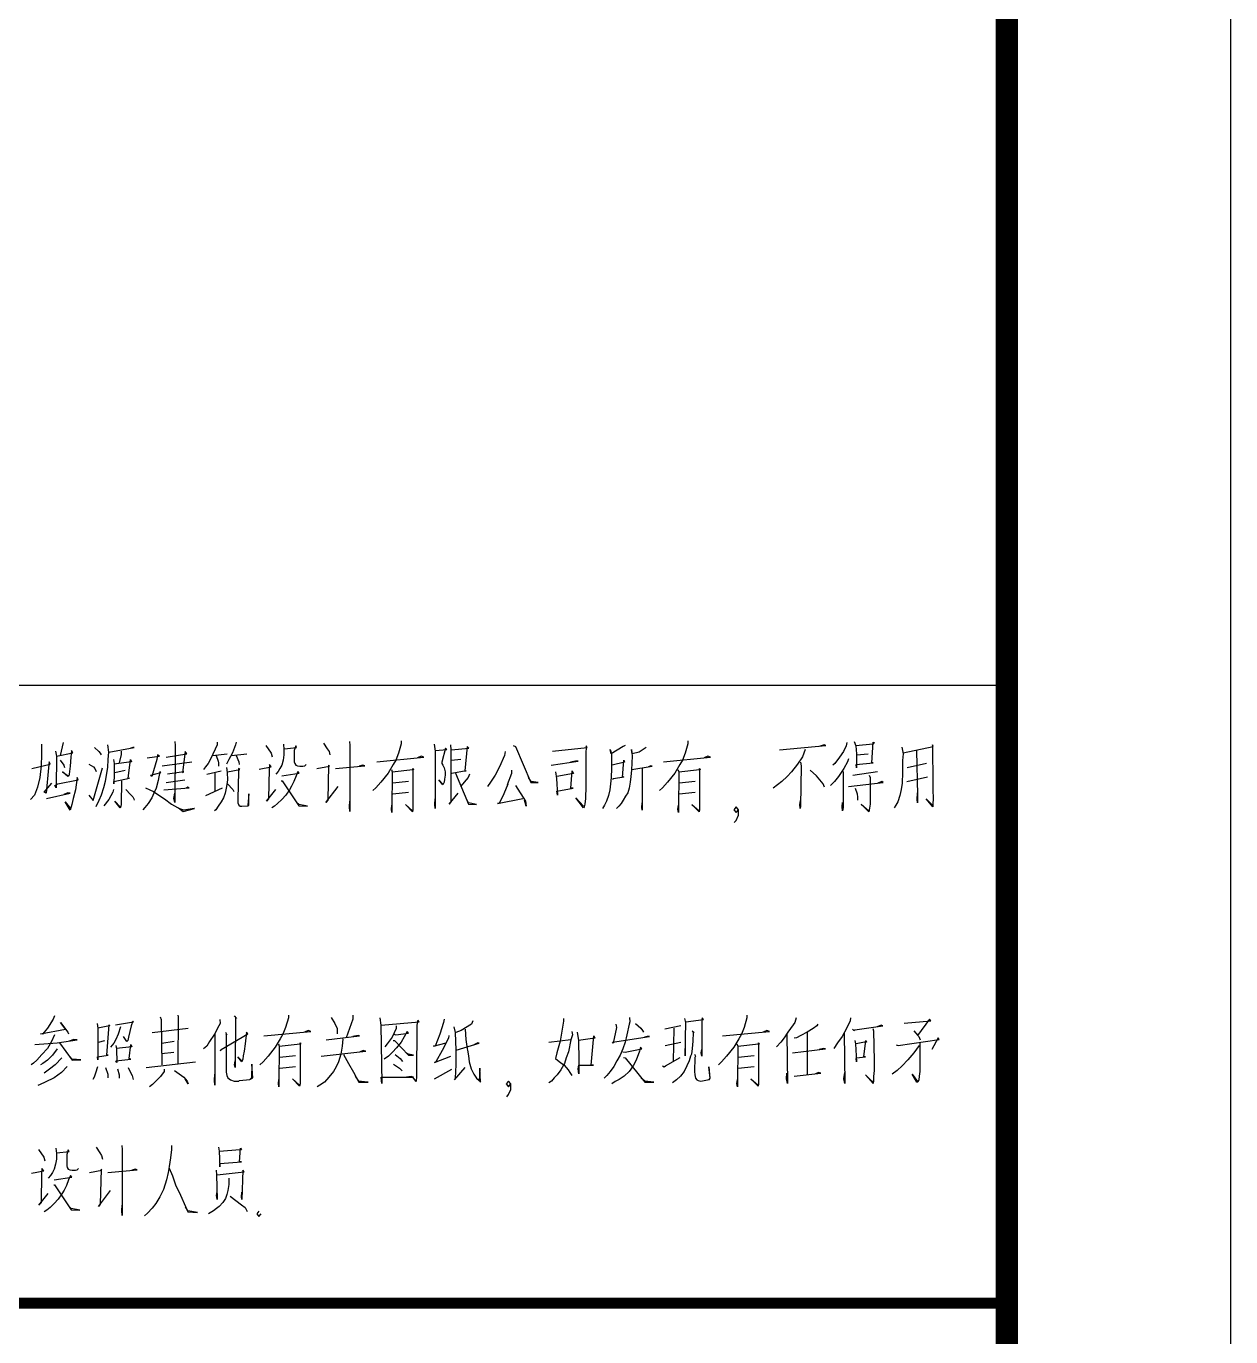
# Model space of a CAD drawing. Extents: x 2025205 to 2402328, y -557483 to 329036.
# Drawn here: x 2172297 to 2177677, y -278896 to -273040 of the extents above; entities that cross this region are included whole.
import ezdxf

# ---------------------------------------------------------------- set-up
doc = ezdxf.new("R2010")
doc.units = 0
doc.header["$LTSCALE"] = 1500
doc.header["$MEASUREMENT"] = 0
doc.layers.add('PUB_TITLE', color=4, linetype='Continuous')

# ---------------------------------------------------------------- blocks, each defined once
blk = doc.blocks.new('EWW')
at = {"layer": 'PUB_TITLE'}
for p, q in [((-165269.8, 286116.5), (-158269.8, 286116.5)), ((-162581.6, 285852.5), (-162581.6, 285807.1)), ((-162519.1, 285822.2), (-162515.1, 285799.6)), ((-162515.1, 285799.6), (-162442.5, 285814.7)), ((-162484.9, 285860), (-162499, 285802.1)), ((-162448.6, 285824.8), (-162450.6, 285794.5)), ((-162442.5, 285814.7), (-162448.6, 285824.8)), ((-162345.8, 285837.4), (-162325.6, 285819.7)), ((-162325.6, 285819.7), (-162319.6, 285812.2)), ((-162319.6, 285812.2), (-162315.5, 285804.6)), ((-162287.3, 285850), (-162283.3, 285817.2)), ((-162283.3, 285817.2), (-162285.3, 285784.4)), ((-162281.3, 285817.2), (-162168.4, 285837.4)), ((-162226.9, 285822.2), (-162226.9, 285807.1)), ((-162174.4, 285837.4), (-162184.5, 285834.8)), ((-162168.4, 285837.4), (-162174.4, 285837.4)), ((-161987, 285865.1), (-161985, 285847.4)), ((-161985, 285847.4), (-161987, 285592.9)), ((-161940.6, 285819.7), (-161952.7, 285726.5)), ((-161932.6, 285809.6), (-161940.6, 285819.7)), ((-161797.5, 285850), (-161825.7, 285789.5)), ((-161797.5, 285862.6), (-161797.5, 285850)), ((-161729, 285814.7), (-161745.1, 285784.4)), ((-161714.9, 285850), (-161729, 285814.7)), ((-161712.8, 285862.6), (-161714.9, 285850)), ((-161579.8, 285847.4), (-161555.6, 285812.2)), ((-161555.6, 285812.2), (-161551.6, 285797)), ((-161501.2, 285852.5), (-161499.2, 285829.8)), ((-161499.2, 285829.8), (-161499.2, 285804.6)), ((-161497.1, 285832.3), (-161442.7, 285837.4)), ((-161446.8, 285844.9), (-161452.8, 285824.8)), ((-161452.8, 285824.8), (-161452.8, 285807.1)), ((-161442.7, 285837.4), (-161446.8, 285844.9)), ((-161321.8, 285857.5), (-161305.7, 285832.3)), ((-161305.7, 285832.3), (-161297.6, 285819.7)), ((-161297.6, 285819.7), (-161293.6, 285804.6)), ((-161206.9, 285865.1), (-161204.9, 285847.4)), ((-161204.9, 285847.4), (-161204.9, 285552.6)), ((-160987.2, 285812.2), (-160999.3, 285781.9)), ((-160975.1, 285855), (-160987.2, 285812.2)), ((-160975.1, 285867.6), (-160975.1, 285855)), ((-160827.9, 285852.5), (-160823.9, 285822.2)), ((-160823.9, 285822.2), (-160823.9, 285565.2)), ((-160821.9, 285824.8), (-160771.5, 285829.8)), ((-160777.5, 285834.8), (-160793.7, 285771.8)), ((-160771.5, 285829.8), (-160777.5, 285834.8)), ((-160755.4, 285850), (-160753.3, 285827.3)), ((-160753.3, 285827.3), (-160753.3, 285595.5)), ((-160751.3, 285827.3), (-160672.7, 285834.8)), ((-160680.8, 285842.4), (-160690.9, 285734.1)), ((-160672.7, 285834.8), (-160680.8, 285842.4)), ((-160511.4, 285819.7), (-160513.5, 285802.1)), ((-160475.2, 285847.4), (-160465.1, 285842.4)), ((-160465.1, 285842.4), (-160396.6, 285681.1)), ((-160299.8, 285822.2), (-160144.6, 285837.4)), ((-160148.6, 285844.9), (-160150.6, 285807.1)), ((-160144.6, 285837.4), (-160148.6, 285844.9)), ((-160041.8, 285829.8), (-160035.7, 285809.6)), ((-160037.7, 285809.6), (-160041.8, 285829.8)), ((-159983.3, 285842.4), (-160037.7, 285809.6)), ((-159975.3, 285847.4), (-159983.3, 285842.4)), ((-159947, 285829.8), (-159943, 285799.6)), ((-159943, 285809.6), (-159947, 285829.8)), ((-159912.8, 285817.2), (-159943, 285809.6)), ((-159880.5, 285837.4), (-159912.8, 285817.2)), ((-159707.2, 285812.2), (-159719.3, 285781.9)), ((-159695.1, 285855), (-159707.2, 285812.2)), ((-159695.1, 285867.6), (-159695.1, 285855)), ((-159285.9, 285827.3), (-159078.3, 285847.4)), ((-159171, 285829.8), (-159183.1, 285797)), ((-159086.3, 285850), (-159108.5, 285842.4)), ((-159078.3, 285847.4), (-159086.3, 285850)), ((-158999.6, 285819.7), (-159017.8, 285794.5)), ((-158987.5, 285844.9), (-158999.6, 285819.7)), ((-158985.5, 285860), (-158987.5, 285844.9)), ((-158951.3, 285865.1), (-158945.2, 285844.9)), ((-158868.6, 285852.5), (-158945.2, 285844.9)), ((-158945.2, 285844.9), (-158941.2, 285809.6)), ((-158872.6, 285769.3), (-158866.6, 285862.6)), ((-158862.6, 285860), (-158868.6, 285852.5)), ((-158866.6, 285862.6), (-158862.6, 285860)), ((-158739.6, 285839.9), (-158733.6, 285809.6)), ((-158733.6, 285814.7), (-158598.5, 285842.4)), ((-158673.1, 285824.8), (-158669.1, 285625.7)), ((-158602.5, 285850), (-158602.5, 285812.2)), ((-158598.5, 285842.4), (-158602.5, 285850)), ((-158602.5, 285812.2), (-158600.5, 285708.9)), ((-162626, 285744.1), (-162543.3, 285764.3)), ((-162583.6, 285756.7), (-162589.7, 285703.8)), ((-162581.6, 285807.1), (-162583.6, 285756.7)), ((-162547.4, 285774.4), (-162551.4, 285746.6)), ((-162543.3, 285764.3), (-162547.4, 285774.4)), ((-162515.1, 285799.6), (-162517.1, 285658.5)), ((-162499, 285781.9), (-162482.9, 285759.2)), ((-162482.9, 285759.2), (-162478.8, 285749.2)), ((-162454.6, 285754.2), (-162458.7, 285718.9)), ((-162450.6, 285794.5), (-162454.6, 285754.2)), ((-162370, 285764.3), (-162349.8, 285751.7)), ((-162285.3, 285784.4), (-162287.3, 285749.2)), ((-162261.1, 285784.4), (-162257.1, 285766.8)), ((-162180.5, 285774.4), (-162259.1, 285764.3)), ((-162257.1, 285766.8), (-162257.1, 285718.9)), ((-162226.9, 285807.1), (-162234.9, 285769.3)), ((-162194.6, 285698.8), (-162184.5, 285784.4)), ((-162184.5, 285784.4), (-162180.5, 285774.4)), ((-162109.9, 285792), (-162055.5, 285799.6)), ((-162067.6, 285784.4), (-162089.8, 285708.9)), ((-162063.6, 285804.6), (-162067.6, 285784.4)), ((-162055.5, 285799.6), (-162063.6, 285804.6)), ((-162043.4, 285756.7), (-161910.4, 285774.4)), ((-162025.3, 285794.5), (-161932.6, 285809.6)), ((-161837.8, 285766.8), (-161849.9, 285751.7)), ((-161825.7, 285789.5), (-161837.8, 285766.8)), ((-161817.7, 285802.1), (-161753.1, 285809.6)), ((-161801.5, 285802.1), (-161793.5, 285776.9)), ((-161793.5, 285776.9), (-161791.4, 285769.3)), ((-161791.4, 285769.3), (-161791.4, 285754.2)), ((-161745.1, 285784.4), (-161755.2, 285764.3)), ((-161733, 285802.1), (-161664.5, 285809.6)), ((-161712.8, 285802.1), (-161700.7, 285774.4)), ((-161700.7, 285774.4), (-161698.7, 285761.8)), ((-161563.7, 285761.8), (-161565.7, 285741.6)), ((-161555.6, 285751.7), (-161563.7, 285761.8)), ((-161509.2, 285759.2), (-161517.3, 285744.1)), ((-161503.2, 285781.9), (-161509.2, 285759.2)), ((-161499.2, 285804.6), (-161503.2, 285781.9)), ((-161452.8, 285807.1), (-161452.8, 285792)), ((-161452.8, 285792), (-161452.8, 285774.4)), ((-161452.8, 285774.4), (-161450.8, 285766.8)), ((-161450.8, 285766.8), (-161446.8, 285759.2)), ((-161446.8, 285759.2), (-161438.7, 285756.7)), ((-161438.7, 285756.7), (-161428.6, 285754.2)), ((-161428.6, 285754.2), (-161414.5, 285754.2)), ((-161414.5, 285754.2), (-161406.4, 285756.7)), ((-161406.4, 285756.7), (-161400.4, 285761.8)), ((-161352, 285744.1), (-161295.6, 285754.2)), ((-161299.6, 285759.2), (-161303.6, 285603)), ((-161295.6, 285754.2), (-161299.6, 285759.2)), ((-161269.4, 285744.1), (-161138.3, 285756.7)), ((-161146.4, 285759.2), (-161162.5, 285754.2)), ((-161138.3, 285756.7), (-161146.4, 285759.2)), ((-161083.9, 285774.4), (-160874.3, 285794.5)), ((-161011.4, 285761.8), (-161033.5, 285724)), ((-160999.3, 285781.9), (-161011.4, 285761.8)), ((-160886.4, 285799.6), (-160902.5, 285792)), ((-160874.3, 285794.5), (-160886.4, 285799.6)), ((-160793.7, 285771.8), (-160793.7, 285766.8)), ((-160793.7, 285766.8), (-160789.6, 285759.2)), ((-160789.6, 285759.2), (-160783.6, 285746.6)), ((-160709, 285784.4), (-160751.3, 285779.4)), ((-160513.5, 285802.1), (-160535.6, 285751.7)), ((-160305.8, 285759.2), (-160184.9, 285776.9)), ((-160197, 285776.9), (-160219.2, 285771.8)), ((-160184.9, 285776.9), (-160197, 285776.9)), ((-160150.6, 285807.1), (-160150.6, 285666)), ((-160035.7, 285809.6), (-160035.7, 285744.1)), ((-159977.3, 285771.8), (-160033.7, 285759.2)), ((-159987.4, 285703.8), (-159981.3, 285781.9)), ((-159981.3, 285781.9), (-159977.3, 285771.8)), ((-159945, 285769.3), (-159947, 285736.6)), ((-159943, 285799.6), (-159945, 285769.3)), ((-159945, 285739.1), (-159854.3, 285754.2)), ((-159860.4, 285756.7), (-159870.4, 285751.7)), ((-159854.3, 285754.2), (-159860.4, 285756.7)), ((-159803.9, 285774.4), (-159594.3, 285794.5)), ((-159731.4, 285761.8), (-159753.5, 285724)), ((-159719.3, 285781.9), (-159731.4, 285761.8)), ((-159606.4, 285799.6), (-159622.5, 285792)), ((-159594.3, 285794.5), (-159606.4, 285799.6)), ((-159205.2, 285764.3), (-159231.4, 285729)), ((-159183.1, 285797), (-159205.2, 285764.3)), ((-159191.1, 285771.8), (-159189.1, 285756.7)), ((-159189.1, 285756.7), (-159191.1, 285575.3)), ((-159037.9, 285766.8), (-159048, 285759.2)), ((-159017.8, 285794.5), (-159037.9, 285766.8)), ((-158981.5, 285774.4), (-158997.6, 285744.1)), ((-158977.5, 285787), (-158981.5, 285774.4)), ((-158943.2, 285761.8), (-158866.6, 285769.3)), ((-158941.2, 285746.6), (-158943.2, 285761.8)), ((-158941.2, 285804.6), (-158888.8, 285809.6)), ((-158941.2, 285809.6), (-158941.2, 285776.9)), ((-158941.2, 285776.9), (-158941.2, 285756.7)), ((-158941.2, 285756.7), (-158941.2, 285746.6)), ((-158866.6, 285769.3), (-158872.6, 285769.3)), ((-158733.6, 285809.6), (-158735.6, 285779.4)), ((-158735.6, 285779.4), (-158735.6, 285726.5)), ((-158628.7, 285766.8), (-158715.4, 285746.6)), ((-162589.7, 285703.8), (-162599.8, 285661)), ((-162551.4, 285746.6), (-162561.5, 285633.3)), ((-162488.9, 285729), (-162462.7, 285711.4)), ((-162464.7, 285708.9), (-162488.9, 285729)), ((-162460.7, 285711.4), (-162464.7, 285708.9)), ((-162458.7, 285718.9), (-162460.7, 285711.4)), ((-162422.4, 285703.8), (-162430.4, 285648.4)), ((-162418.3, 285693.7), (-162422.4, 285703.8)), ((-162351.8, 285600.5), (-162309.5, 285746.6)), ((-162349.8, 285751.7), (-162343.8, 285744.1)), ((-162343.8, 285744.1), (-162337.7, 285731.5)), ((-162293.4, 285713.9), (-162297.4, 285686.2)), ((-162287.3, 285749.2), (-162293.4, 285713.9)), ((-162257.1, 285718.9), (-162259.1, 285676.1)), ((-162259.1, 285686.2), (-162188.6, 285701.3)), ((-162255.1, 285726.5), (-162208.7, 285736.6)), ((-162188.6, 285701.3), (-162194.6, 285698.8)), ((-162093.8, 285713.9), (-162049.5, 285726.5)), ((-162089.8, 285708.9), (-162093.8, 285713.9)), ((-162053.5, 285731.5), (-162061.6, 285691.2)), ((-162049.5, 285726.5), (-162053.5, 285731.5)), ((-161946.7, 285729), (-162019.2, 285718.9)), ((-161952.7, 285726.5), (-161946.7, 285729)), ((-161849.9, 285751.7), (-161858, 285739.1)), ((-161843.9, 285718.9), (-161779.4, 285734.1)), ((-161807.6, 285724), (-161807.6, 285640.8)), ((-161755.2, 285749.2), (-161753.1, 285726.5)), ((-161753.1, 285726.5), (-161751.1, 285693.7)), ((-161751.1, 285729), (-161696.7, 285739.1)), ((-161702.8, 285729), (-161704.8, 285608.1)), ((-161702.8, 285744.1), (-161702.8, 285729)), ((-161696.7, 285739.1), (-161702.8, 285744.1)), ((-161610, 285741.6), (-161555.6, 285751.7)), ((-161565.7, 285741.6), (-161567.7, 285608.1)), ((-161525.4, 285731.5), (-161535.4, 285718.9)), ((-161517.3, 285744.1), (-161525.4, 285731.5)), ((-161509.2, 285711.4), (-161430.6, 285724)), ((-161444.7, 285711.4), (-161454.8, 285686.2)), ((-161436.7, 285731.5), (-161444.7, 285711.4)), ((-161430.6, 285724), (-161436.7, 285731.5)), ((-161033.5, 285724), (-161065.8, 285683.7)), ((-161019.4, 285739.1), (-161015.4, 285729)), ((-161015.4, 285729), (-161017.4, 285562.7)), ((-161015.4, 285729), (-160922.7, 285739.1)), ((-160922.7, 285744.1), (-160918.6, 285739.1)), ((-160922.7, 285739.1), (-160922.7, 285744.1)), ((-160918.6, 285739.1), (-160922.7, 285736.6)), ((-160922.7, 285736.6), (-160922.7, 285560.2)), ((-160783.6, 285746.6), (-160779.5, 285729)), ((-160781.6, 285696.3), (-160783.6, 285683.7)), ((-160779.5, 285713.9), (-160781.6, 285696.3)), ((-160779.5, 285729), (-160779.5, 285713.9)), ((-160684.8, 285734.1), (-160749.3, 285721.5)), ((-160733.2, 285724), (-160674.7, 285585.4)), ((-160676.7, 285703.8), (-160711, 285663.5)), ((-160690.9, 285734.1), (-160684.8, 285734.1)), ((-160670.7, 285718.9), (-160676.7, 285703.8)), ((-160555.8, 285713.9), (-160576, 285683.7)), ((-160535.6, 285751.7), (-160555.8, 285713.9)), ((-160483.2, 285721.5), (-160501.4, 285671.1)), ((-160483.2, 285736.6), (-160483.2, 285721.5)), ((-160394.5, 285686.2), (-160406.6, 285703.8)), ((-160285.7, 285729), (-160281.7, 285698.8)), ((-160281.7, 285698.8), (-160277.6, 285625.7)), ((-160205.1, 285721.5), (-160279.6, 285708.9)), ((-160217.1, 285655.9), (-160211.1, 285734.1)), ((-160211.1, 285734.1), (-160205.1, 285721.5)), ((-160037.7, 285703.8), (-160039.8, 285676.1)), ((-160035.7, 285744.1), (-160037.7, 285703.8)), ((-160031.7, 285696.3), (-160027.7, 285698.8)), ((-160027.7, 285698.8), (-159981.3, 285706.3)), ((-159981.3, 285706.3), (-159987.4, 285703.8)), ((-159949.1, 285708.9), (-159953.1, 285683.7)), ((-159947, 285736.6), (-159949.1, 285708.9)), ((-159898.7, 285744.1), (-159898.7, 285557.7)), ((-159753.5, 285724), (-159785.8, 285683.7)), ((-159739.4, 285739.1), (-159735.4, 285729)), ((-159735.4, 285729), (-159737.4, 285562.7)), ((-159735.4, 285729), (-159642.7, 285739.1)), ((-159642.7, 285744.1), (-159638.6, 285739.1)), ((-159642.7, 285739.1), (-159642.7, 285744.1)), ((-159638.6, 285739.1), (-159642.7, 285736.6)), ((-159642.7, 285736.6), (-159642.7, 285560.2)), ((-159251.6, 285708.9), (-159275.8, 285686.2)), ((-159231.4, 285729), (-159251.6, 285708.9)), ((-159120.6, 285711.4), (-159148.8, 285736.6)), ((-159090.3, 285676.1), (-159120.6, 285711.4)), ((-159021.8, 285708.9), (-159040, 285686.2)), ((-158997.6, 285744.1), (-159021.8, 285708.9)), ((-159001.7, 285731.5), (-159001.7, 285570.3)), ((-158957.3, 285713.9), (-158848.5, 285731.5)), ((-158884.7, 285713.9), (-158880.7, 285703.8)), ((-158880.7, 285703.8), (-158880.7, 285630.7)), ((-158735.6, 285726.5), (-158737.6, 285678.6)), ((-158717.4, 285686.2), (-158624.7, 285706.3)), ((-158600.5, 285708.9), (-158600.5, 285655.9)), ((-162599.8, 285661), (-162613.9, 285625.7)), ((-162569.5, 285638.3), (-162535.3, 285678.6)), ((-162561.5, 285633.3), (-162569.5, 285638.3)), ((-162523.2, 285668.5), (-162509.1, 285676.1)), ((-162517.1, 285658.5), (-162523.2, 285668.5)), ((-162509.1, 285676.1), (-162418.3, 285693.7)), ((-162430.4, 285648.4), (-162440.5, 285610.6)), ((-162305.5, 285658.5), (-162315.5, 285625.7)), ((-162297.4, 285686.2), (-162305.5, 285658.5)), ((-162263.1, 285638.3), (-162281.3, 285605.5)), ((-162261.1, 285650.9), (-162263.1, 285638.3)), ((-162259.1, 285676.1), (-162259.1, 285686.2)), ((-162224.8, 285688.7), (-162226.9, 285582.9)), ((-162204.7, 285650.9), (-162184.5, 285628.2)), ((-162118, 285658.5), (-162097.8, 285648.4)), ((-162097.8, 285648.4), (-162081.7, 285640.8)), ((-162081.7, 285640.8), (-162057.5, 285625.7)), ((-162069.6, 285655.9), (-162079.7, 285633.3)), ((-162061.6, 285691.2), (-162069.6, 285655.9)), ((-162035.4, 285648.4), (-161922.5, 285658.5)), ((-162025.3, 285681.1), (-161942.6, 285693.7)), ((-161928.5, 285661), (-161934.6, 285655.9)), ((-161922.5, 285658.5), (-161928.5, 285661)), ((-161847.9, 285623.2), (-161773.3, 285658.5)), ((-161755.2, 285663.5), (-161761.2, 285633.3)), ((-161751.1, 285693.7), (-161755.2, 285663.5)), ((-161751.1, 285676.1), (-161726.9, 285650.9)), ((-161726.9, 285650.9), (-161722.9, 285640.8)), ((-161577.8, 285598), (-161535.4, 285650.9)), ((-161511.3, 285688.7), (-161507.2, 285688.7)), ((-161507.2, 285688.7), (-161432.6, 285577.8)), ((-161475, 285648.4), (-161491.1, 285625.7)), ((-161464.9, 285666), (-161475, 285648.4)), ((-161454.8, 285686.2), (-161464.9, 285666)), ((-161311.7, 285592.9), (-161257.3, 285663.5)), ((-161088, 285658.5), (-161102.1, 285645.9)), ((-161065.8, 285683.7), (-161088, 285658.5)), ((-160942.8, 285686.2), (-161013.4, 285678.6)), ((-161013.4, 285630.7), (-160942.8, 285638.3)), ((-160807.8, 285693.7), (-160789.6, 285673.6)), ((-160789.6, 285671.1), (-160807.8, 285693.7)), ((-160783.6, 285683.7), (-160789.6, 285671.1)), ((-160576, 285683.7), (-160590.1, 285663.5)), ((-160499.4, 285673.6), (-160517.5, 285630.7)), ((-160501.4, 285671.1), (-160499.4, 285673.6)), ((-160465.1, 285668.5), (-160420.7, 285598)), ((-160396.6, 285681.1), (-160392.5, 285681.1)), ((-160364.3, 285681.1), (-160394.5, 285686.2)), ((-160392.5, 285681.1), (-160364.3, 285681.1)), ((-160279.6, 285643.3), (-160207.1, 285655.9)), ((-160277.6, 285625.7), (-160279.6, 285643.3)), ((-160207.1, 285655.9), (-160217.1, 285655.9)), ((-160150.6, 285666), (-160152.6, 285610.6)), ((-160043.8, 285648.4), (-160049.8, 285623.2)), ((-160039.8, 285676.1), (-160043.8, 285648.4)), ((-159957.1, 285655.9), (-159963.2, 285635.8)), ((-159953.1, 285683.7), (-159957.1, 285655.9)), ((-159808, 285658.5), (-159822.1, 285645.9)), ((-159785.8, 285683.7), (-159808, 285658.5)), ((-159662.8, 285686.2), (-159733.4, 285678.6)), ((-159733.4, 285630.7), (-159662.8, 285638.3)), ((-159293.9, 285671.1), (-159314.1, 285655.9)), ((-159275.8, 285686.2), (-159293.9, 285671.1)), ((-159084.3, 285661), (-159090.3, 285676.1)), ((-159040, 285686.2), (-159058.1, 285668.5)), ((-158977.5, 285663.5), (-158822.3, 285681.1)), ((-158947.2, 285655.9), (-158939.2, 285630.7)), ((-158828.3, 285686.2), (-158846.4, 285678.6)), ((-158822.3, 285681.1), (-158828.3, 285686.2)), ((-158741.6, 285650.9), (-158747.7, 285623.2)), ((-158737.6, 285678.6), (-158741.6, 285650.9)), ((-158600.5, 285655.9), (-158600.5, 285648.4)), ((-158600.5, 285648.4), (-158598.5, 285610.6)), ((-162613.9, 285625.7), (-162632, 285605.5)), ((-162559.4, 285610.6), (-162454.6, 285633.3)), ((-162464.7, 285635.8), (-162482.9, 285628.2)), ((-162476.8, 285595.5), (-162452.6, 285565.2)), ((-162454.6, 285557.7), (-162476.8, 285595.5)), ((-162454.6, 285633.3), (-162464.7, 285635.8)), ((-162446.6, 285582.9), (-162454.6, 285557.7)), ((-162440.5, 285610.6), (-162446.6, 285582.9)), ((-162370, 285625.7), (-162351.8, 285600.5)), ((-162325.6, 285600.5), (-162339.7, 285572.8)), ((-162315.5, 285625.7), (-162325.6, 285600.5)), ((-162281.3, 285605.5), (-162303.4, 285577.8)), ((-162255.1, 285598), (-162230.9, 285572.8)), ((-162230.9, 285567.8), (-162255.1, 285598)), ((-162226.9, 285582.9), (-162228.9, 285570.3)), ((-162184.5, 285628.2), (-162174.4, 285618.1)), ((-162174.4, 285618.1), (-162170.4, 285608.1)), ((-162170.4, 285608.1), (-162168.4, 285603)), ((-162105.9, 285587.9), (-162120, 285570.3)), ((-162089.8, 285613.1), (-162105.9, 285587.9)), ((-162079.7, 285633.3), (-162089.8, 285613.1)), ((-162057.5, 285625.7), (-162033.3, 285608.1)), ((-162033.3, 285608.1), (-162001.1, 285585.4)), ((-162001.1, 285585.4), (-161974.9, 285570.3)), ((-161991, 285610.6), (-161987, 285633.3)), ((-161987, 285592.9), (-161991, 285610.6)), ((-161779.4, 285595.5), (-161793.5, 285575.3)), ((-161769.3, 285613.1), (-161779.4, 285595.5)), ((-161761.2, 285633.3), (-161769.3, 285613.1)), ((-161704.8, 285608.1), (-161704.8, 285590.4)), ((-161704.8, 285590.4), (-161700.7, 285580.3)), ((-161700.7, 285580.3), (-161694.7, 285575.3)), ((-161656.4, 285630.7), (-161660.4, 285580.3)), ((-161660.4, 285577.8), (-161656.4, 285580.3)), ((-161656.4, 285580.3), (-161656.4, 285630.7)), ((-161567.7, 285608.1), (-161577.8, 285598)), ((-161527.4, 285587.9), (-161541.5, 285575.3)), ((-161509.2, 285605.5), (-161527.4, 285587.9)), ((-161491.1, 285625.7), (-161509.2, 285605.5)), ((-161432.6, 285582.9), (-161442.7, 285592.9)), ((-161394.3, 285575.3), (-161432.6, 285582.9)), ((-161303.6, 285603), (-161311.7, 285592.9)), ((-161206.9, 285572.8), (-161204.9, 285598)), ((-161019.4, 285562.7), (-161017.4, 285580.3)), ((-160956.9, 285582.9), (-160924.7, 285555.2)), ((-160924.7, 285550.1), (-160956.9, 285582.9)), ((-160825.9, 285585.4), (-160823.9, 285608.1)), ((-160823.9, 285565.2), (-160825.9, 285585.4)), ((-160761.4, 285585.4), (-160721.1, 285633.3)), ((-160753.3, 285595.5), (-160761.4, 285585.4)), ((-160674.7, 285590.4), (-160682.8, 285605.5)), ((-160638.4, 285582.9), (-160674.7, 285590.4)), ((-160674.7, 285585.4), (-160638.4, 285582.9)), ((-160545.7, 285587.9), (-160432.8, 285610.6)), ((-160537.7, 285587.9), (-160545.7, 285587.9)), ((-160517.5, 285630.7), (-160537.7, 285587.9)), ((-160416.7, 285575.3), (-160424.8, 285603)), ((-160420.7, 285598), (-160416.7, 285575.3)), ((-160195, 285613.1), (-160160.7, 285575.3)), ((-160160.7, 285567.8), (-160195, 285613.1)), ((-160154.7, 285585.4), (-160158.7, 285572.8)), ((-160152.6, 285610.6), (-160154.7, 285585.4)), ((-160068, 285580.3), (-160076, 285565.2)), ((-160057.9, 285598), (-160068, 285580.3)), ((-160049.8, 285623.2), (-160057.9, 285598)), ((-159993.4, 285587.9), (-160003.5, 285575.3)), ((-159983.3, 285603), (-159993.4, 285587.9)), ((-159973.2, 285620.7), (-159983.3, 285603)), ((-159963.2, 285635.8), (-159973.2, 285620.7)), ((-159900.7, 285570.3), (-159898.7, 285590.4)), ((-159739.4, 285562.7), (-159737.4, 285580.3)), ((-159676.9, 285582.9), (-159644.7, 285555.2)), ((-159644.7, 285550.1), (-159676.9, 285582.9)), ((-159195.2, 285582.9), (-159191.1, 285600.5)), ((-159193.1, 285565.2), (-159195.2, 285582.9)), ((-159005.7, 285572.8), (-159003.7, 285592.9)), ((-158939.2, 285630.7), (-158937.1, 285615.6)), ((-158937.1, 285615.6), (-158937.1, 285603)), ((-158921, 285585.4), (-158886.8, 285555.2)), ((-158886.8, 285550.1), (-158921, 285585.4)), ((-158880.7, 285585.4), (-158884.7, 285557.7)), ((-158880.7, 285630.7), (-158880.7, 285585.4)), ((-158765.8, 285580.3), (-158773.9, 285567.8)), ((-158757.7, 285595.5), (-158765.8, 285580.3)), ((-158747.7, 285623.2), (-158757.7, 285595.5)), ((-158671.1, 285605.5), (-158669.1, 285635.8)), ((-158669.1, 285590.4), (-158671.1, 285605.5)), ((-158669.1, 285625.7), (-158669.1, 285590.4)), ((-158630.8, 285608.1), (-158602.5, 285580.3)), ((-158600.5, 285572.8), (-158630.8, 285608.1)), ((-158598.5, 285610.6), (-158600.5, 285585.4)), ((-158600.5, 285585.4), (-158600.5, 285572.8)), ((-162228.9, 285570.3), (-162230.9, 285567.8)), ((-162120, 285570.3), (-162130.1, 285560.2)), ((-161974.9, 285570.3), (-161970.9, 285567.8)), ((-161970.9, 285567.8), (-161948.7, 285552.6)), ((-161946.7, 285557.7), (-161968.8, 285565.2)), ((-161948.7, 285552.6), (-161898.3, 285565.2)), ((-161900.3, 285565.2), (-161946.7, 285557.7)), ((-161898.3, 285565.2), (-161900.3, 285565.2)), ((-161803.5, 285560.2), (-161809.6, 285555.2)), ((-161793.5, 285575.3), (-161803.5, 285560.2)), ((-161694.7, 285575.3), (-161686.6, 285575.3)), ((-161686.6, 285575.3), (-161660.4, 285577.8)), ((-161541.5, 285575.3), (-161553.6, 285567.8)), ((-161432.6, 285577.8), (-161394.3, 285575.3)), ((-161204.9, 285552.6), (-161206.9, 285572.8)), ((-161017.4, 285547.6), (-161019.4, 285562.7)), ((-161017.4, 285562.7), (-161017.4, 285547.6)), ((-160922.7, 285560.2), (-160924.7, 285550.1)), ((-160158.7, 285572.8), (-160160.7, 285567.8)), ((-160003.5, 285575.3), (-160013.6, 285565.2)), ((-159898.7, 285557.7), (-159900.7, 285570.3)), ((-159737.4, 285547.6), (-159739.4, 285562.7)), ((-159737.4, 285562.7), (-159737.4, 285547.6)), ((-159642.7, 285560.2), (-159644.7, 285550.1)), ((-159479.4, 285572.8), (-159489.5, 285560.2)), ((-159489.5, 285560.2), (-159479.4, 285547.6)), ((-159469.3, 285560.2), (-159479.4, 285572.8)), ((-159479.4, 285547.6), (-159469.3, 285560.2)), ((-159479.4, 285512.3), (-159469.3, 285535)), ((-159469.3, 285535), (-159469.3, 285560.2)), ((-159191.1, 285575.3), (-159193.1, 285565.2)), ((-159003.7, 285555.2), (-159005.7, 285572.8)), ((-159001.7, 285570.3), (-159003.7, 285555.2)), ((-158884.7, 285557.7), (-158886.8, 285550.1)), ((-159487.4, 285502.2), (-159479.4, 285512.3)), ((-161973.3, 284642.1), (-161971.3, 284634.5)), ((-161479.5, 284642.1), (-161479.5, 284629.5)), ((-161191.2, 284642.1), (-161191.2, 284624.5)), ((-159431.5, 284642.1), (-159431.5, 284629.5)), ((-162555.9, 284584.1), (-162578.1, 284556.4)), ((-162529.7, 284624.5), (-162555.9, 284584.1)), ((-162523.6, 284639.6), (-162529.7, 284624.5)), ((-162497.4, 284609.3), (-162465.2, 284566.5)), ((-162475.3, 284579.1), (-162497.4, 284609.3)), ((-162334.2, 284604.3), (-162330.1, 284584.1)), ((-162277.7, 284594.2), (-162330.1, 284584.1)), ((-162330.1, 284584.1), (-162330.1, 284511.1)), ((-162289.8, 284463.2), (-162279.7, 284599.3)), ((-162279.7, 284599.3), (-162277.7, 284594.2)), ((-162251.5, 284599.3), (-162170.9, 284611.9)), ((-162229.3, 284589.2), (-162239.4, 284556.4)), ((-162181, 284594.2), (-162193.1, 284543.8)), ((-162174.9, 284614.4), (-162181, 284594.2)), ((-162170.9, 284611.9), (-162174.9, 284614.4)), ((-162088.2, 284564), (-161927, 284584.1)), ((-162052, 284634.5), (-162047.9, 284621.9)), ((-162047.9, 284621.9), (-162043.9, 284420.4)), ((-161971.3, 284634.5), (-161973.3, 284425.4)), ((-161789.9, 284594.2), (-161810.1, 284556.4)), ((-161783.9, 284604.3), (-161789.9, 284594.2)), ((-161785.9, 284621.9), (-161783.9, 284604.3)), ((-161721.4, 284639.6), (-161711.3, 284627)), ((-161715.3, 284629.5), (-161717.3, 284407.8)), ((-161711.3, 284627), (-161715.3, 284629.5)), ((-161491.6, 284586.7), (-161503.7, 284556.4)), ((-161479.5, 284629.5), (-161491.6, 284586.7)), ((-161288, 284632), (-161271.9, 284604.3)), ((-161271.9, 284604.3), (-161261.8, 284581.6)), ((-161191.2, 284624.5), (-161221.5, 284541.3)), ((-161070.3, 284629.5), (-161066.3, 284596.7)), ((-161066.3, 284596.7), (-161062.2, 284337.2)), ((-161064.2, 284596.7), (-160894.9, 284611.9)), ((-160997.7, 284594.2), (-160997.7, 284581.6)), ((-160905, 284596.7), (-160907, 284370)), ((-160901, 284619.4), (-160905, 284596.7)), ((-160894.9, 284611.9), (-160901, 284619.4)), ((-160786.1, 284609.3), (-160802.2, 284556.4)), ((-160784, 284624.5), (-160786.1, 284609.3)), ((-160739.7, 284589.2), (-160733.7, 284564)), ((-160661.1, 284601.8), (-160707.4, 284574.1)), ((-160655, 284616.9), (-160661.1, 284601.8)), ((-160249.9, 284614.4), (-160266, 284526.2)), ((-160249.9, 284627), (-160249.9, 284614.4)), ((-160014, 284586.7), (-160028.1, 284516.1)), ((-160016, 284601.8), (-160014, 284586.7)), ((-159957.6, 284601.8), (-159967.7, 284553.9)), ((-159953.6, 284611.9), (-159957.6, 284601.8)), ((-159955.6, 284632), (-159953.6, 284611.9)), ((-159929.4, 284604.3), (-159905.2, 284584.1)), ((-159905.2, 284584.1), (-159897.1, 284574.1)), ((-159725.8, 284594.2), (-159798.3, 284579.1)), ((-159758, 284584.1), (-159760, 284435.5)), ((-159709.7, 284627), (-159705.6, 284609.3)), ((-159705.6, 284609.3), (-159707.6, 284538.8)), ((-159703.6, 284611.9), (-159625, 284621.9)), ((-159631, 284629.5), (-159633.1, 284616.9)), ((-159633.1, 284616.9), (-159633.1, 284490.9)), ((-159625, 284621.9), (-159631, 284629.5)), ((-159443.6, 284586.7), (-159455.7, 284556.4)), ((-159431.5, 284629.5), (-159443.6, 284586.7)), ((-159223.9, 284599.3), (-159248, 284566.5)), ((-159217.8, 284609.3), (-159223.9, 284599.3)), ((-159211.8, 284629.5), (-159217.8, 284609.3)), ((-159119, 284594.2), (-159135.2, 284581.6)), ((-159115, 284601.8), (-159119, 284594.2)), ((-158969.9, 284616.9), (-158986, 284581.6)), ((-158967.9, 284629.5), (-158969.9, 284616.9)), ((-158949.7, 284576.6), (-158824.7, 284594.2)), ((-158830.8, 284596.7), (-158848.9, 284589.2)), ((-158824.7, 284594.2), (-158830.8, 284596.7)), ((-158728, 284606.8), (-158609.1, 284616.9)), ((-158615.1, 284624.5), (-158669.5, 284551.4)), ((-158609.1, 284616.9), (-158615.1, 284624.5)), ((-162586.1, 284558.9), (-162475.3, 284579.1)), ((-162578.1, 284556.4), (-162586.1, 284558.9)), ((-162537.7, 284523.7), (-162555.9, 284493.4)), ((-162523.6, 284553.9), (-162537.7, 284523.7)), ((-162511.5, 284518.6), (-162422.8, 284531.2)), ((-162465.2, 284566.5), (-162461.1, 284558.9)), ((-162437, 284533.7), (-162459.1, 284526.2)), ((-162422.8, 284531.2), (-162437, 284533.7)), ((-162328.1, 284521.2), (-162299.9, 284528.7)), ((-162249.5, 284533.7), (-162259.6, 284516.1)), ((-162239.4, 284556.4), (-162249.5, 284533.7)), ((-162201.1, 284523.7), (-162215.2, 284546.3)), ((-162197.1, 284528.7), (-162201.1, 284523.7)), ((-162193.1, 284543.8), (-162197.1, 284528.7)), ((-162043.9, 284516.1), (-161989.5, 284526.2)), ((-161832.2, 284523.7), (-161844.3, 284503.5)), ((-161810.1, 284556.4), (-161832.2, 284523.7)), ((-161808, 284556.4), (-161808, 284329.7)), ((-161779.8, 284488.4), (-161660.9, 284558.9)), ((-161759.7, 284566.5), (-161753.6, 284553.9)), ((-161757.7, 284558.9), (-161757.7, 284405.2)), ((-161753.6, 284553.9), (-161757.7, 284558.9)), ((-161666.9, 284566.5), (-161673, 284513.6)), ((-161660.9, 284558.9), (-161666.9, 284566.5)), ((-161588.3, 284548.9), (-161378.7, 284569)), ((-161515.8, 284536.3), (-161537.9, 284498.5)), ((-161503.7, 284556.4), (-161515.8, 284536.3)), ((-161390.8, 284574.1), (-161406.9, 284566.5)), ((-161378.7, 284569), (-161390.8, 284574.1)), ((-161310.2, 284531.2), (-161161, 284548.9)), ((-161261.8, 284581.6), (-161261.8, 284558.9)), ((-161235.6, 284536.3), (-161239.6, 284503.5)), ((-161167, 284551.4), (-161191.2, 284546.3)), ((-161161, 284548.9), (-161167, 284551.4)), ((-161015.9, 284543.8), (-161038, 284513.6)), ((-160997.7, 284581.6), (-161015.9, 284543.8)), ((-161011.8, 284528.7), (-161005.8, 284528.7)), ((-161007.8, 284556.4), (-160999.7, 284553.9)), ((-161005.8, 284528.7), (-160943.3, 284463.2)), ((-160999.7, 284553.9), (-160943.3, 284561.5)), ((-160949.3, 284569), (-160975.5, 284521.2)), ((-160943.3, 284561.5), (-160949.3, 284569)), ((-160802.2, 284556.4), (-160824.4, 284503.5)), ((-160763.9, 284538.8), (-160792.1, 284483.4)), ((-160761.9, 284551.4), (-160763.9, 284538.8)), ((-160733.7, 284564), (-160731.6, 284485.9)), ((-160707.4, 284574.1), (-160731.6, 284564)), ((-160689.3, 284579.1), (-160687.3, 284533.7)), ((-160687.3, 284533.7), (-160681.2, 284490.9)), ((-160316.4, 284521.2), (-160217.6, 284533.7)), ((-160266, 284526.2), (-160280.1, 284473.3)), ((-160217.6, 284531.2), (-160227.7, 284478.3)), ((-160209.6, 284553.9), (-160217.6, 284531.2)), ((-160213.6, 284569), (-160209.6, 284553.9)), ((-160189.4, 284566.5), (-160183.4, 284528.7)), ((-160110.8, 284538.8), (-160183.4, 284528.7)), ((-160183.4, 284528.7), (-160181.3, 284440.5)), ((-160126.9, 284417.8), (-160114.8, 284548.9)), ((-160114.8, 284548.9), (-160110.8, 284538.8)), ((-160032.2, 284521.2), (-159866.9, 284546.3)), ((-159967.7, 284553.9), (-159975.7, 284521.2)), ((-159897.1, 284574.1), (-159893.1, 284566.5)), ((-159877, 284546.3), (-159889.1, 284543.8)), ((-159866.9, 284546.3), (-159877, 284546.3)), ((-159707.6, 284538.8), (-159707.6, 284460.7)), ((-159675.4, 284571.5), (-159667.3, 284564)), ((-159673.4, 284526.2), (-159675.4, 284493.4)), ((-159671.4, 284564), (-159673.4, 284526.2)), ((-159667.3, 284564), (-159671.4, 284564)), ((-159540.3, 284548.9), (-159330.7, 284569)), ((-159467.8, 284536.3), (-159489.9, 284498.5)), ((-159455.7, 284556.4), (-159467.8, 284536.3)), ((-159342.8, 284574.1), (-159358.9, 284566.5)), ((-159330.7, 284569), (-159342.8, 284574.1)), ((-159264.2, 284541.3), (-159280.3, 284521.2)), ((-159248, 284566.5), (-159264.2, 284541.3)), ((-159252.1, 284558.9), (-159250.1, 284337.2)), ((-159209.7, 284541.3), (-159219.8, 284538.8)), ((-159189.6, 284551.4), (-159209.7, 284541.3)), ((-159161.4, 284566.5), (-159189.6, 284551.4)), ((-159135.2, 284581.6), (-159161.4, 284566.5)), ((-159161.4, 284564), (-159161.4, 284377.5)), ((-159006.2, 284546.3), (-159026.3, 284518.6)), ((-158986, 284581.6), (-159006.2, 284546.3)), ((-158996.1, 284561.5), (-158994.1, 284337.2)), ((-158959.8, 284579.1), (-158953.7, 284574.1)), ((-158953.7, 284574.1), (-158949.7, 284576.6)), ((-158949.7, 284528.7), (-158945.7, 284513.6)), ((-158909.4, 284455.6), (-158899.3, 284528.7)), ((-158899.3, 284528.7), (-158897.3, 284521.2)), ((-158869.1, 284581.6), (-158865.1, 284571.5)), ((-158865.1, 284571.5), (-158863, 284438)), ((-158756.2, 284506), (-158572.8, 284533.7)), ((-158685.7, 284571.5), (-158667.5, 284551.4)), ((-158667.5, 284551.4), (-158663.5, 284546.3)), ((-158663.5, 284546.3), (-158657.4, 284531.2)), ((-158576.8, 284541.3), (-158605, 284488.4)), ((-158572.8, 284533.7), (-158576.8, 284541.3)), ((-162612.3, 284511.1), (-162511.5, 284518.6)), ((-162580.1, 284465.7), (-162602.3, 284440.5)), ((-162555.9, 284493.4), (-162580.1, 284465.7)), ((-162511.5, 284490.9), (-162533.7, 284463.2)), ((-162501.5, 284518.6), (-162445, 284440.5)), ((-162330.1, 284511.1), (-162330.1, 284443)), ((-162259.6, 284516.1), (-162273.7, 284498.5)), ((-162249.5, 284506), (-162247.5, 284490.9)), ((-162178.9, 284501), (-162247.5, 284493.4)), ((-162247.5, 284490.9), (-162245.5, 284430.4)), ((-162191, 284448.1), (-162183, 284511.1)), ((-162183, 284511.1), (-162178.9, 284501)), ((-162045.9, 284470.8), (-161991.5, 284475.8)), ((-161844.3, 284503.5), (-161858.4, 284490.9)), ((-161785.9, 284485.9), (-161781.8, 284483.4)), ((-161781.8, 284483.4), (-161779.8, 284488.4)), ((-161677, 284480.8), (-161681.1, 284460.7)), ((-161673, 284513.6), (-161677, 284480.8)), ((-161537.9, 284498.5), (-161570.2, 284458.2)), ((-161523.8, 284513.6), (-161519.8, 284503.5)), ((-161519.8, 284503.5), (-161521.8, 284337.2)), ((-161519.8, 284503.5), (-161427.1, 284513.6)), ((-161427.1, 284518.6), (-161423, 284513.6)), ((-161427.1, 284513.6), (-161427.1, 284518.6)), ((-161423, 284513.6), (-161427.1, 284511.1)), ((-161427.1, 284511.1), (-161427.1, 284334.7)), ((-161332.3, 284458.2), (-161132.8, 284480.8)), ((-161245.7, 284468.2), (-161255.7, 284433)), ((-161239.6, 284503.5), (-161245.7, 284468.2)), ((-161233.6, 284465.7), (-161211.4, 284425.4)), ((-161144.9, 284483.4), (-161161, 284475.8)), ((-161134.8, 284480.8), (-161144.9, 284483.4)), ((-161038, 284513.6), (-161048.1, 284501)), ((-161013.8, 284475.8), (-161032, 284458.2)), ((-160995.7, 284496), (-161013.8, 284475.8)), ((-161001.7, 284465.7), (-160979.6, 284448.1)), ((-160975.5, 284521.2), (-160995.7, 284496)), ((-160943.3, 284468.2), (-160953.4, 284473.3)), ((-160921.1, 284463.2), (-160943.3, 284468.2)), ((-160830.4, 284503.5), (-160774, 284518.6)), ((-160824.4, 284503.5), (-160830.4, 284503.5)), ((-160792.1, 284483.4), (-160820.3, 284433)), ((-160731.6, 284485.9), (-160731.6, 284420.4)), ((-160729.6, 284485.9), (-160626.8, 284516.1)), ((-160681.2, 284490.9), (-160679.2, 284485.9)), ((-160679.2, 284485.9), (-160675.2, 284460.7)), ((-160632.9, 284518.6), (-160651, 284508.6)), ((-160626.8, 284516.1), (-160632.9, 284518.6)), ((-160280.1, 284473.3), (-160286.2, 284448.1)), ((-160227.7, 284478.3), (-160237.8, 284450.6)), ((-160028.1, 284516.1), (-160032.2, 284521.2)), ((-159985.8, 284490.9), (-159997.9, 284463.2)), ((-159975.7, 284521.2), (-159985.8, 284490.9)), ((-159985.8, 284478.3), (-159975.7, 284475.8)), ((-159975.7, 284475.8), (-159901.1, 284490.9)), ((-159911.2, 284480.8), (-159925.3, 284440.5)), ((-159907.2, 284498.5), (-159911.2, 284480.8)), ((-159901.1, 284490.9), (-159907.2, 284498.5)), ((-159796.3, 284506), (-159725.8, 284521.2)), ((-159707.6, 284473.3), (-159707.6, 284493.4)), ((-159707.6, 284460.7), (-159707.6, 284473.3)), ((-159679.4, 284468.2), (-159683.4, 284458.2)), ((-159675.4, 284493.4), (-159679.4, 284468.2)), ((-159665.3, 284468.2), (-159661.3, 284458.2)), ((-159635.1, 284473.3), (-159633.1, 284488.4)), ((-159633.1, 284458.2), (-159635.1, 284473.3)), ((-159633.1, 284490.9), (-159633.1, 284458.2)), ((-159489.9, 284498.5), (-159522.2, 284458.2)), ((-159475.8, 284513.6), (-159471.8, 284503.5)), ((-159471.8, 284503.5), (-159473.8, 284337.2)), ((-159471.8, 284503.5), (-159379.1, 284513.6)), ((-159379.1, 284518.6), (-159375, 284513.6)), ((-159379.1, 284513.6), (-159379.1, 284518.6)), ((-159375, 284513.6), (-159379.1, 284511.1)), ((-159379.1, 284511.1), (-159379.1, 284334.7)), ((-159280.3, 284521.2), (-159298.4, 284501)), ((-159227.9, 284473.3), (-159080.7, 284490.9)), ((-159088.8, 284493.4), (-159109, 284488.4)), ((-159080.7, 284490.9), (-159088.8, 284493.4)), ((-159026.3, 284518.6), (-159042.4, 284493.4)), ((-158945.7, 284513.6), (-158941.7, 284433)), ((-158905.4, 284521.2), (-158943.7, 284513.6)), ((-158897.3, 284521.2), (-158905.4, 284521.2)), ((-158764.3, 284508.6), (-158756.2, 284506)), ((-158685.7, 284473.3), (-158711.9, 284443)), ((-158661.5, 284506), (-158685.7, 284473.3)), ((-158659.4, 284521.2), (-158659.4, 284390.1)), ((-162618.4, 284427.9), (-162628.5, 284420.4)), ((-162602.3, 284440.5), (-162618.4, 284427.9)), ((-162576, 284425.4), (-162586.1, 284420.4)), ((-162555.9, 284440.5), (-162576, 284425.4)), ((-162533.7, 284463.2), (-162555.9, 284440.5)), ((-162521.6, 284420.4), (-162545.8, 284400.2)), ((-162491.4, 284450.6), (-162521.6, 284420.4)), ((-162467.2, 284412.8), (-162493.4, 284385.1)), ((-162445, 284445.6), (-162457.1, 284458.2)), ((-162406.7, 284443), (-162445, 284445.6)), ((-162445, 284440.5), (-162406.7, 284443)), ((-162332.1, 284410.3), (-162340.2, 284382.6)), ((-162332.1, 284455.6), (-162283.8, 284463.2)), ((-162330.1, 284443), (-162332.1, 284455.6)), ((-162295.9, 284407.8), (-162285.8, 284377.5)), ((-162283.8, 284463.2), (-162289.8, 284463.2)), ((-162249.5, 284438), (-162183, 284445.6)), ((-162245.5, 284430.4), (-162249.5, 284438)), ((-162195.1, 284407.8), (-162183, 284382.6)), ((-162183, 284445.6), (-162191, 284448.1)), ((-162114.4, 284407.8), (-161894.7, 284433)), ((-161719.4, 284420.4), (-161717.3, 284438)), ((-161717.3, 284407.8), (-161719.4, 284420.4)), ((-161705.2, 284455.6), (-161687.1, 284438)), ((-161687.1, 284433), (-161705.2, 284455.6)), ((-161683.1, 284445.6), (-161687.1, 284433)), ((-161687.1, 284438), (-161685.1, 284443)), ((-161681.1, 284460.7), (-161683.1, 284445.6)), ((-161642.8, 284422.9), (-161644.8, 284362.4)), ((-161638.7, 284362.4), (-161642.8, 284422.9)), ((-161592.4, 284433), (-161606.5, 284420.4)), ((-161570.2, 284458.2), (-161592.4, 284433)), ((-161447.2, 284460.7), (-161517.8, 284453.1)), ((-161517.8, 284405.2), (-161447.2, 284412.8)), ((-161265.8, 284410.3), (-161277.9, 284390.1)), ((-161255.7, 284433), (-161265.8, 284410.3)), ((-161211.4, 284425.4), (-161189.2, 284387.6)), ((-161032, 284458.2), (-161052.1, 284445.6)), ((-161009.8, 284422.9), (-160983.6, 284405.2)), ((-160979.6, 284448.1), (-160969.5, 284435.5)), ((-160943.3, 284463.2), (-160921.1, 284463.2)), ((-160826.4, 284430.4), (-160753.8, 284458.2)), ((-160820.3, 284433), (-160826.4, 284430.4)), ((-160737.7, 284352.3), (-160689.3, 284407.8)), ((-160731.6, 284420.4), (-160733.7, 284359.9)), ((-160675.2, 284460.7), (-160671.2, 284433)), ((-160671.2, 284433), (-160663.1, 284402.7)), ((-160286.2, 284448.1), (-160270, 284435.5)), ((-160270, 284435.5), (-160247.9, 284417.8)), ((-160249.9, 284417.8), (-160262, 284397.7)), ((-160245.8, 284425.4), (-160249.9, 284417.8)), ((-160247.9, 284417.8), (-160229.7, 284397.7)), ((-160237.8, 284450.6), (-160245.8, 284425.4)), ((-160185.4, 284402.7), (-160181.3, 284417.8)), ((-160181.3, 284440.5), (-160181.3, 284380)), ((-160181.3, 284417.8), (-160116.8, 284417.8)), ((-160116.8, 284417.8), (-160126.9, 284417.8)), ((-160026.1, 284412.8), (-160042.3, 284390.1)), ((-160012, 284438), (-160026.1, 284412.8)), ((-159997.9, 284463.2), (-160012, 284438)), ((-159981.8, 284453.1), (-159975.7, 284450.6)), ((-159975.7, 284450.6), (-159887, 284342.3)), ((-159939.4, 284415.3), (-159957.6, 284390.1)), ((-159925.3, 284440.5), (-159939.4, 284415.3)), ((-159808.4, 284415.3), (-159800.4, 284410.3)), ((-159800.4, 284410.3), (-159794.3, 284415.3)), ((-159794.3, 284415.3), (-159729.8, 284453.1)), ((-159699.6, 284415.3), (-159711.7, 284390.1)), ((-159689.5, 284438), (-159699.6, 284415.3)), ((-159683.4, 284458.2), (-159689.5, 284438)), ((-159663.3, 284453.1), (-159665.3, 284390.1)), ((-159661.3, 284458.2), (-159663.3, 284453.1)), ((-159600.8, 284410.3), (-159596.8, 284359.9)), ((-159594.8, 284359.9), (-159600.8, 284410.3)), ((-159544.4, 284433), (-159558.5, 284420.4)), ((-159522.2, 284458.2), (-159544.4, 284433)), ((-159399.2, 284460.7), (-159469.8, 284453.1)), ((-159469.8, 284405.2), (-159399.2, 284412.8)), ((-158943.7, 284448.1), (-158941.7, 284450.6)), ((-158941.7, 284433), (-158943.7, 284448.1)), ((-158941.7, 284450.6), (-158901.3, 284455.6)), ((-158901.3, 284455.6), (-158909.4, 284455.6)), ((-158863, 284438), (-158863, 284395.2)), ((-158738.1, 284415.3), (-158760.2, 284395.2)), ((-158711.9, 284443), (-158738.1, 284415.3)), ((-162545.8, 284400.2), (-162570, 284382.6)), ((-162525.7, 284362.4), (-162566, 284342.3)), ((-162493.4, 284385.1), (-162525.7, 284362.4)), ((-162346.3, 284364.9), (-162352.3, 284354.9)), ((-162340.2, 284382.6), (-162346.3, 284364.9)), ((-162285.8, 284377.5), (-162285.8, 284362.4)), ((-162243.4, 284402.7), (-162235.4, 284375)), ((-162235.4, 284375), (-162235.4, 284359.9)), ((-162183, 284382.6), (-162176.9, 284372.5)), ((-162176.9, 284372.5), (-162172.9, 284354.9)), ((-162068.1, 284349.8), (-162086.2, 284332.2)), ((-162049.9, 284367.5), (-162068.1, 284349.8)), ((-162033.8, 284390.1), (-162049.9, 284367.5)), ((-162033.8, 284400.2), (-162033.8, 284390.1)), ((-161987.4, 284395.2), (-161947.1, 284364.9)), ((-161947.1, 284364.9), (-161931, 284347.3)), ((-161927, 284334.7), (-161941.1, 284357.4)), ((-161810.1, 284349.8), (-161808, 284377.5)), ((-161808, 284329.7), (-161810.1, 284349.8)), ((-161757.7, 284405.2), (-161757.7, 284387.6)), ((-161757.7, 284387.6), (-161753.6, 284372.5)), ((-161753.6, 284372.5), (-161749.6, 284362.4)), ((-161749.6, 284362.4), (-161743.5, 284357.4)), ((-161743.5, 284357.4), (-161737.5, 284352.3)), ((-161737.5, 284352.3), (-161721.4, 284347.3)), ((-161701.2, 284347.3), (-161699.2, 284349.8)), ((-161699.2, 284349.8), (-161666.9, 284352.3)), ((-161666.9, 284352.3), (-161650.8, 284354.9)), ((-161644.8, 284362.4), (-161650.8, 284354.9)), ((-161650.8, 284354.9), (-161638.7, 284362.4)), ((-161523.8, 284337.2), (-161521.8, 284354.9)), ((-161461.3, 284357.4), (-161429.1, 284329.7)), ((-161429.1, 284324.6), (-161461.3, 284357.4)), ((-161298.1, 284364.9), (-161318.2, 284342.3)), ((-161277.9, 284390.1), (-161298.1, 284364.9)), ((-161189.2, 284387.6), (-161165, 284342.3)), ((-161165, 284347.3), (-161179.1, 284370)), ((-161064.2, 284364.9), (-160921.1, 284364.9)), ((-161062.2, 284337.2), (-161064.2, 284364.9)), ((-160983.6, 284405.2), (-160971.5, 284392.6)), ((-160931.2, 284367.5), (-160951.4, 284364.9)), ((-160921.1, 284364.9), (-160931.2, 284367.5)), ((-160909, 284344.8), (-160923.1, 284364.9)), ((-160907, 284370), (-160909, 284344.8)), ((-160826.4, 284357.4), (-160749.8, 284400.2)), ((-160733.7, 284359.9), (-160737.7, 284352.3)), ((-160663.1, 284402.7), (-160651, 284377.5)), ((-160651, 284377.5), (-160638.9, 284359.9)), ((-160638.9, 284359.9), (-160626.8, 284349.8)), ((-160624.8, 284405.2), (-160626.8, 284347.3)), ((-160626.8, 284349.8), (-160620.8, 284342.3)), ((-160620.8, 284342.3), (-160624.8, 284405.2)), ((-160292.2, 284362.4), (-160304.3, 284347.3)), ((-160278.1, 284375), (-160292.2, 284362.4)), ((-160262, 284397.7), (-160278.1, 284375)), ((-160229.7, 284397.7), (-160221.7, 284385.1)), ((-160221.7, 284385.1), (-160213.6, 284372.5)), ((-160181.3, 284380), (-160185.4, 284402.7)), ((-160056.4, 284372.5), (-160068.5, 284359.9)), ((-160042.3, 284390.1), (-160056.4, 284372.5)), ((-160001.9, 284354.9), (-160020.1, 284344.8)), ((-159979.8, 284370), (-160001.9, 284354.9)), ((-159957.6, 284390.1), (-159979.8, 284370)), ((-159887, 284347.3), (-159903.2, 284359.9)), ((-159745.9, 284352.3), (-159764.1, 284339.7)), ((-159727.8, 284370), (-159745.9, 284352.3)), ((-159711.7, 284390.1), (-159727.8, 284370)), ((-159665.3, 284390.1), (-159663.3, 284375)), ((-159663.3, 284375), (-159661.3, 284359.9)), ((-159661.3, 284359.9), (-159655.2, 284352.3)), ((-159655.2, 284352.3), (-159649.2, 284349.8)), ((-159649.2, 284349.8), (-159637.1, 284347.3)), ((-159637.1, 284347.3), (-159606.8, 284352.3)), ((-159606.8, 284352.3), (-159598.8, 284354.9)), ((-159596.8, 284359.9), (-159600.8, 284354.9)), ((-159598.8, 284354.9), (-159594.8, 284359.9)), ((-159475.8, 284337.2), (-159473.8, 284354.9)), ((-159413.3, 284357.4), (-159381.1, 284329.7)), ((-159381.1, 284324.6), (-159413.3, 284357.4)), ((-159254.1, 284357.4), (-159252.1, 284382.6)), ((-159250.1, 284337.2), (-159254.1, 284357.4)), ((-159219.8, 284370), (-159100.9, 284382.6)), ((-159111, 284385.1), (-159125.1, 284380)), ((-159100.9, 284382.6), (-159111, 284385.1)), ((-158998.1, 284357.4), (-158994.1, 284385.1)), ((-158994.1, 284337.2), (-158998.1, 284357.4)), ((-158901.3, 284375), (-158869.1, 284342.3)), ((-158867.1, 284337.2), (-158901.3, 284375)), ((-158869.1, 284342.3), (-158865.1, 284349.8)), ((-158865.1, 284349.8), (-158867.1, 284337.2)), ((-158863, 284395.2), (-158865.1, 284367.5)), ((-158865.1, 284367.5), (-158865.1, 284349.8)), ((-158760.2, 284395.2), (-158782.4, 284377.5)), ((-158693.7, 284377.5), (-158669.5, 284344.8)), ((-158671.5, 284342.3), (-158693.7, 284377.5)), ((-158663.5, 284352.3), (-158667.5, 284342.3)), ((-158661.5, 284370), (-158663.5, 284352.3)), ((-158659.4, 284390.1), (-158661.5, 284370)), ((-162588.1, 284332.2), (-162598.2, 284327.1)), ((-162566, 284342.3), (-162588.1, 284332.2)), ((-162086.2, 284332.2), (-162100.3, 284322.1)), ((-161931, 284347.3), (-161927, 284334.7)), ((-161721.4, 284347.3), (-161701.2, 284347.3)), ((-161521.8, 284322.1), (-161523.8, 284337.2)), ((-161521.8, 284337.2), (-161521.8, 284322.1)), ((-161427.1, 284334.7), (-161429.1, 284324.6)), ((-161338.4, 284329.7), (-161350.5, 284322.1)), ((-161318.2, 284342.3), (-161338.4, 284329.7)), ((-161126.7, 284342.3), (-161165, 284347.3)), ((-161165, 284342.3), (-161122.7, 284342.3)), ((-161122.7, 284342.3), (-161126.7, 284342.3)), ((-160495.8, 284347.3), (-160505.9, 284334.7)), ((-160505.9, 284334.7), (-160495.8, 284322.1)), ((-160485.7, 284334.7), (-160495.8, 284347.3)), ((-160495.8, 284322.1), (-160485.7, 284334.7)), ((-160495.8, 284286.8), (-160485.7, 284309.5)), ((-160485.7, 284309.5), (-160485.7, 284334.7)), ((-160304.3, 284347.3), (-160316.4, 284339.7)), ((-160020.1, 284344.8), (-160034.2, 284334.7)), ((-159846.7, 284342.3), (-159887, 284347.3)), ((-159887, 284342.3), (-159846.7, 284342.3)), ((-159473.8, 284322.1), (-159475.8, 284337.2)), ((-159473.8, 284337.2), (-159473.8, 284322.1)), ((-159379.1, 284334.7), (-159381.1, 284324.6)), ((-158667.5, 284342.3), (-158671.5, 284342.3)), ((-160503.9, 284276.7), (-160495.8, 284286.8)), ((-162223.3, 284059.6), (-162221.3, 284041.9)), ((-162001.6, 284059.6), (-162001.6, 284041.9)), ((-162596.2, 284041.9), (-162572, 284006.7)), ((-162572, 284006.7), (-162568, 283991.5)), ((-162515.6, 283999.1), (-162519.6, 283976.4)), ((-162517.6, 284047), (-162515.6, 284024.3)), ((-162515.6, 284024.3), (-162515.6, 283999.1)), ((-162513.6, 284026.8), (-162459.1, 284031.9)), ((-162463.2, 284039.4), (-162469.2, 284019.3)), ((-162469.2, 284019.3), (-162469.2, 284001.6)), ((-162469.2, 284001.6), (-162469.2, 283986.5)), ((-162459.1, 284031.9), (-162463.2, 284039.4)), ((-162338.2, 284052), (-162322.1, 284026.8)), ((-162322.1, 284026.8), (-162314, 284014.2)), ((-162314, 284014.2), (-162310, 283999.1)), ((-162221.3, 284041.9), (-162221.3, 283747.1)), ((-162005.6, 284004.1), (-162011.6, 283966.3)), ((-162001.6, 284041.9), (-162005.6, 284004.1)), ((-161791.9, 284052), (-161787.9, 284034.4)), ((-161695.2, 284039.4), (-161787.9, 284031.9)), ((-161787.9, 284034.4), (-161785.9, 283963.8)), ((-161697.2, 283986.5), (-161693.1, 284047)), ((-161689.1, 284039.4), (-161695.2, 284039.4)), ((-161693.1, 284047), (-161689.1, 284039.4)), ((-162626.4, 283936.1), (-162572, 283946.2)), ((-162580.1, 283956.3), (-162582.1, 283936.1)), ((-162572, 283946.2), (-162580.1, 283956.3)), ((-162533.7, 283938.6), (-162541.8, 283926)), ((-162525.7, 283953.7), (-162533.7, 283938.6)), ((-162519.6, 283976.4), (-162525.7, 283953.7)), ((-162469.2, 283986.5), (-162469.2, 283968.9)), ((-162469.2, 283968.9), (-162467.2, 283961.3)), ((-162467.2, 283961.3), (-162463.2, 283953.7)), ((-162463.2, 283953.7), (-162455.1, 283951.2)), ((-162455.1, 283951.2), (-162445, 283948.7)), ((-162445, 283948.7), (-162430.9, 283948.7)), ((-162430.9, 283948.7), (-162422.8, 283951.2)), ((-162422.8, 283951.2), (-162416.8, 283956.3)), ((-162368.4, 283938.6), (-162312, 283948.7)), ((-162316, 283953.7), (-162320, 283797.5)), ((-162312, 283948.7), (-162316, 283953.7)), ((-162285.8, 283938.6), (-162154.8, 283951.2)), ((-162162.8, 283953.7), (-162178.9, 283948.7)), ((-162154.8, 283951.2), (-162162.8, 283953.7)), ((-162015.7, 283938.6), (-162023.7, 283905.9)), ((-162011.6, 283966.3), (-162015.7, 283938.6)), ((-162011.6, 283958.8), (-161997.5, 283923.5)), ((-161802, 283948.7), (-161800, 283928.6)), ((-161798, 283928.6), (-161677, 283941.2)), ((-161785.9, 283978.9), (-161689.1, 283986.5)), ((-161785.9, 283963.8), (-161785.9, 283978.9)), ((-161689.1, 283986.5), (-161697.2, 283986.5)), ((-161683.1, 283948.7), (-161687.1, 283817.7)), ((-161677, 283941.2), (-161683.1, 283948.7)), ((-162582.1, 283936.1), (-162584.1, 283802.6)), ((-162541.8, 283926), (-162551.9, 283913.4)), ((-162527.7, 283883.2), (-162523.6, 283883.2)), ((-162525.7, 283905.9), (-162447, 283918.5)), ((-162523.6, 283883.2), (-162449.1, 283772.3)), ((-162471.2, 283880.7), (-162481.3, 283860.5)), ((-162461.1, 283905.9), (-162471.2, 283880.7)), ((-162453.1, 283926), (-162461.1, 283905.9)), ((-162447, 283918.5), (-162453.1, 283926)), ((-162023.7, 283905.9), (-162037.8, 283863)), ((-161997.5, 283923.5), (-161983.4, 283883.2)), ((-161983.4, 283883.2), (-161961.2, 283837.8)), ((-161800, 283928.6), (-161798, 283817.7)), ((-161745.6, 283885.7), (-161749.6, 283858)), ((-161745.6, 283913.4), (-161745.6, 283885.7)), ((-162594.2, 283792.5), (-162551.9, 283845.4)), ((-162491.4, 283842.9), (-162507.5, 283820.2)), ((-162481.3, 283860.5), (-162491.4, 283842.9)), ((-162328.1, 283787.5), (-162273.7, 283858)), ((-162054, 283830.3), (-162072.1, 283800)), ((-162037.8, 283863), (-162054, 283830.3)), ((-161961.2, 283837.8), (-161939.1, 283787.5)), ((-161800, 283835.3), (-161798, 283853)), ((-161798, 283817.7), (-161800, 283835.3)), ((-161759.7, 283822.7), (-161771.8, 283805.1)), ((-161753.6, 283840.4), (-161759.7, 283822.7)), ((-161749.6, 283858), (-161753.6, 283840.4)), ((-161739.5, 283832.8), (-161689.1, 283795)), ((-161689.1, 283830.3), (-161687.1, 283850.4)), ((-161687.1, 283817.7), (-161689.1, 283830.3)), ((-162584.1, 283802.6), (-162594.2, 283792.5)), ((-162557.9, 283769.8), (-162570, 283762.3)), ((-162543.8, 283782.4), (-162557.9, 283769.8)), ((-162525.7, 283800), (-162543.8, 283782.4)), ((-162507.5, 283820.2), (-162525.7, 283800)), ((-162449.1, 283777.4), (-162459.1, 283787.5)), ((-162410.8, 283769.8), (-162449.1, 283777.4)), ((-162449.1, 283772.3), (-162410.8, 283769.8)), ((-162320, 283797.5), (-162328.1, 283787.5)), ((-162223.3, 283767.3), (-162221.3, 283792.5)), ((-162221.3, 283747.1), (-162223.3, 283767.3)), ((-162088.2, 283779.9), (-162108.4, 283757.2)), ((-162072.1, 283800), (-162088.2, 283779.9)), ((-161939.1, 283787.5), (-161929, 283762.3)), ((-161929, 283767.3), (-161939.1, 283784.9)), ((-161884.6, 283759.7), (-161929, 283767.3)), ((-161929, 283762.3), (-161884.6, 283759.7)), ((-161814.1, 283767.3), (-161836.3, 283754.7)), ((-161800, 283777.4), (-161814.1, 283767.3)), ((-161787.9, 283787.5), (-161800, 283777.4)), ((-161771.8, 283805.1), (-161787.9, 283787.5)), ((-161689.1, 283795), (-161673, 283782.4)), ((-161673, 283782.4), (-161662.9, 283764.8)), ((-161610.7, 283766.7), (-161620.6, 283754.4)), ((-162108.4, 283757.2), (-162122.5, 283744.6)), ((-161620.6, 283754.4), (-161610.7, 283742.1)), ((-161610.7, 283742.1), (-161600.9, 283754.4))]:
    blk.add_line(p, q, dxfattribs=at)
at = {"layer": 'PUB_TITLE', "const_width": 50}
blk.add_lwpolyline([(-158269.8, 283354.6), (-158269.8, 293572.1), (-165269.8, 293572.1), (-165269.8, 283354.6)], close=True, dxfattribs=at)

msp = doc.modelspace()

# ---------------------------------------------------------------- linework, layer by layer
at = {"layer": 'PUB_TITLE'}
msp.add_lwpolyline([(2088577.3, -299346.5), (2177677.3, -299346.5), (2177677.3, -257346.5), (2088577.3, -257346.5)], close=True, dxfattribs=at)
at = {"layer": 'PUB_TITLE', "const_width": 100}
msp.add_lwpolyline([(2091077.3, -298346.5), (2176677.3, -298346.5), (2176677.3, -258346.5), (2091077.3, -258346.5)], close=True, dxfattribs=at)

# ---------------------------------------------------------------- block references
msp.add_blockref('EWW', (2334947.1, -562101.1))

doc.saveas('drawing.dxf')
